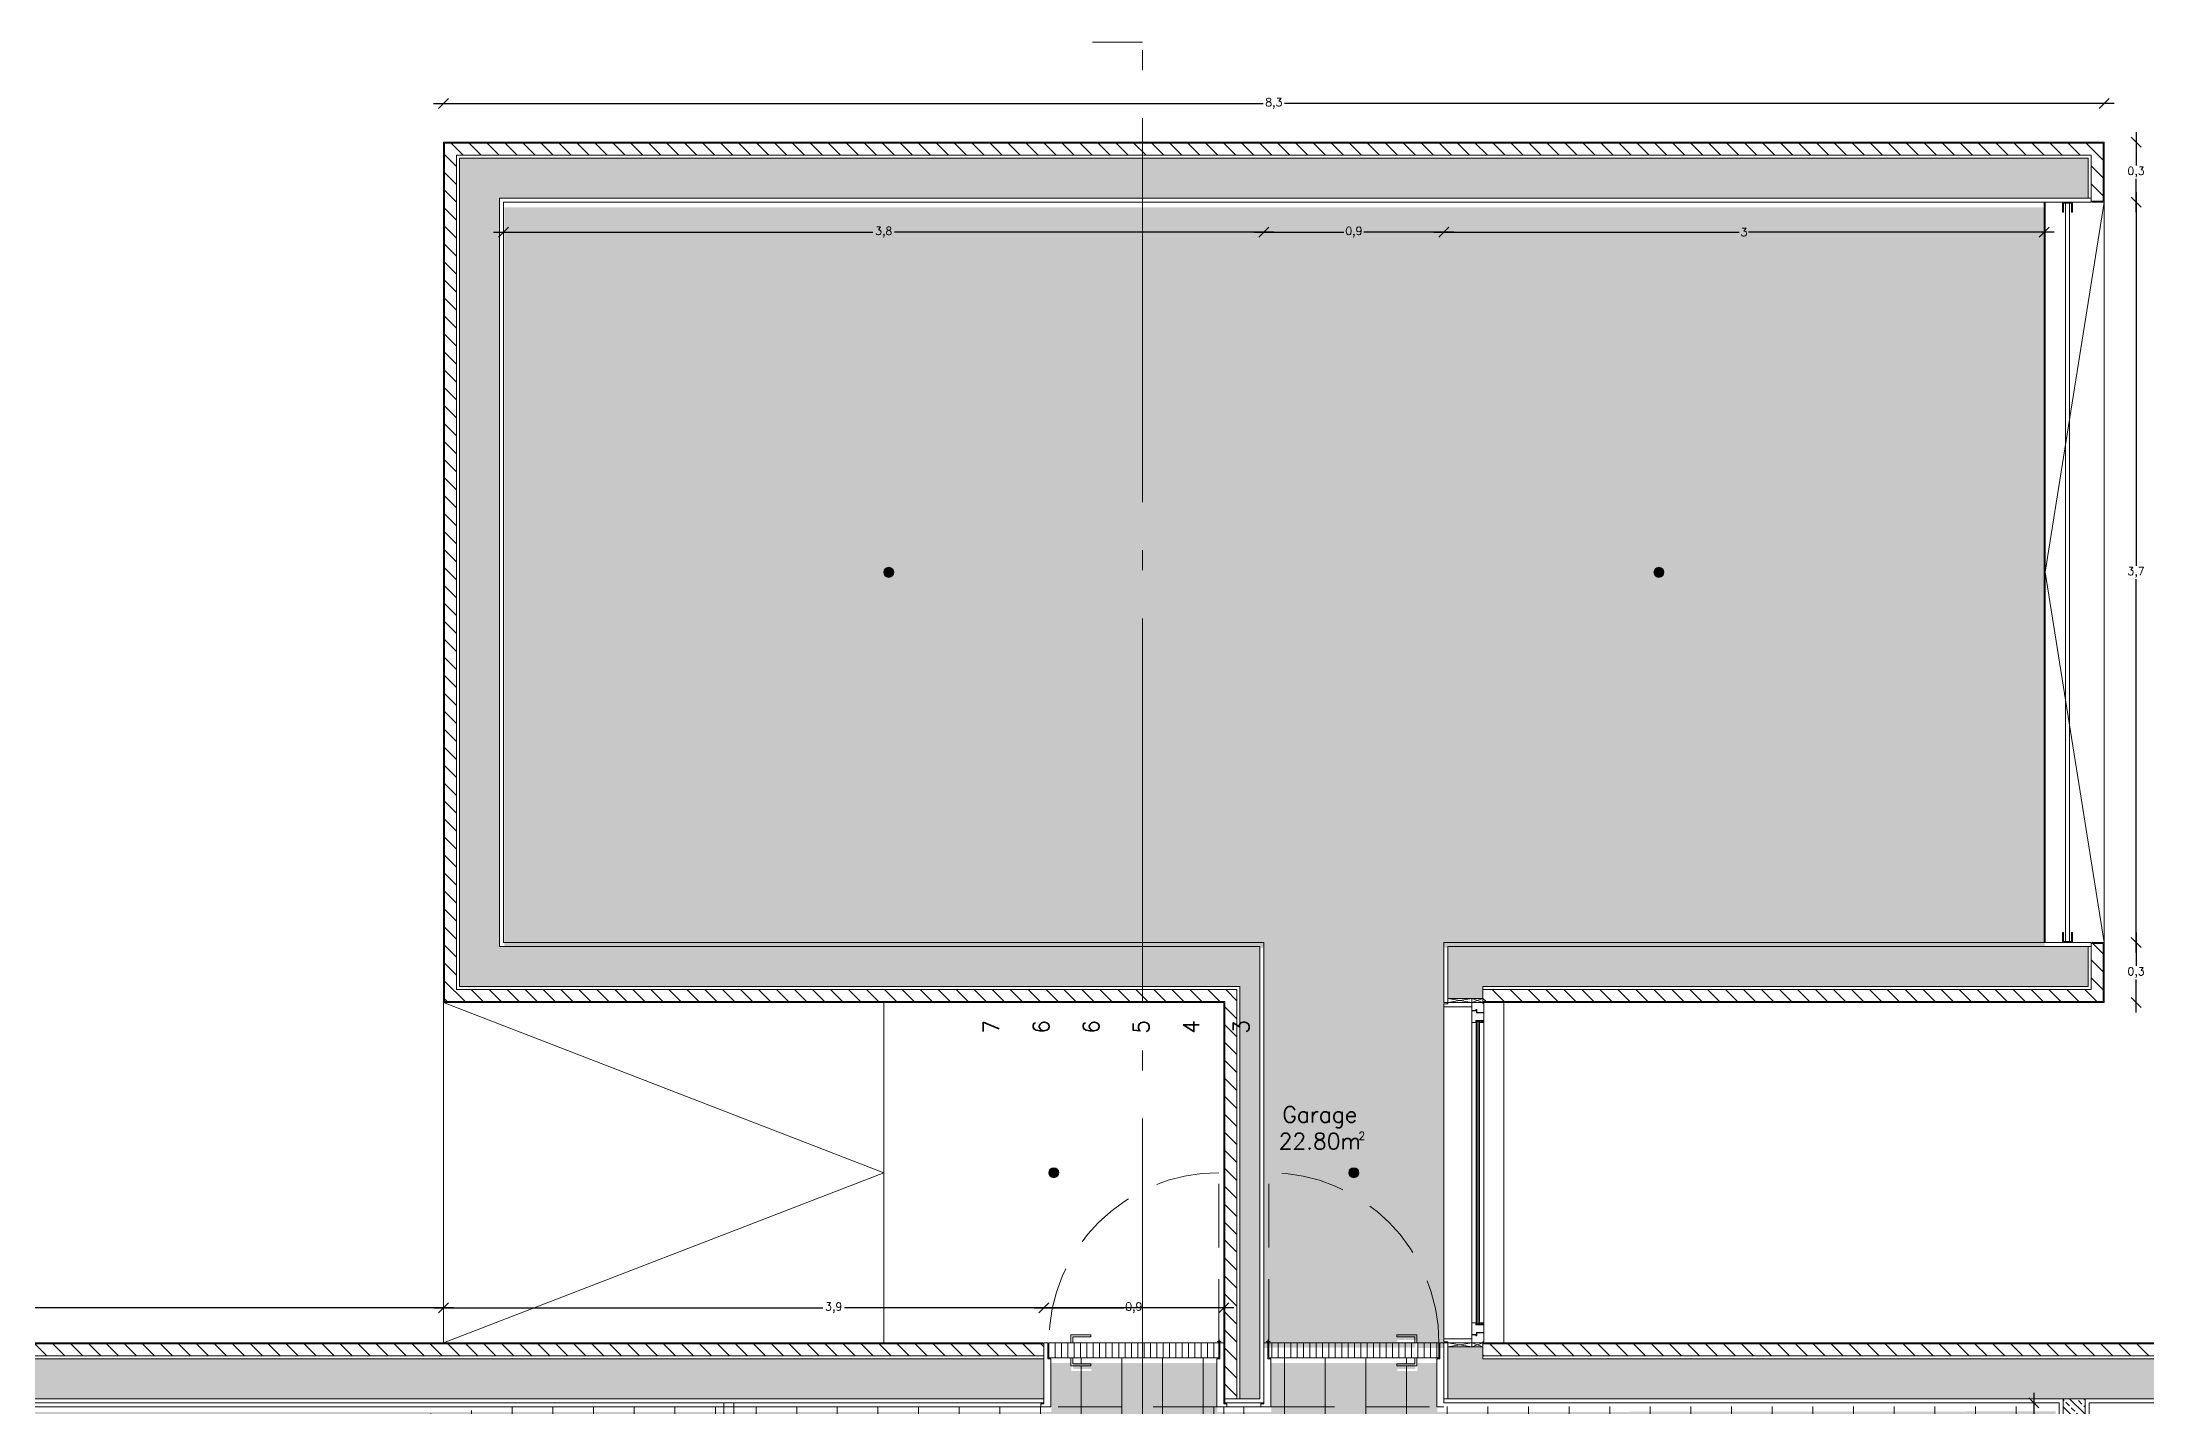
# Model space of a CAD drawing. Header units: inches. Extents: x 23 to 96, y 10 to 141.
# Drawn here: x 55.22 to 65.74, y 54.69 to 61.51 of the extents above; entities that cross this region are included whole.
import ezdxf

# ---------------------------------------------------------------- set-up
doc = ezdxf.new("R2010")
doc.units = ezdxf.units.IN
doc.header["$MEASUREMENT"] = 0
doc.linetypes.add('ACAD_ISO04W100', pattern=[30, 24, -3, 0, -3])
doc.linetypes.add('HIDDEN2', pattern=[4.7625, 3.175, -1.5875])
for name, color, linetype, lineweight in [('Cut', 2, 'Continuous', 5), ('Dash dot', 252, 'ACAD_ISO04W100', 0), ('Dimensions', 4, 'Continuous', 0), ('Dotted', 4, 'HIDDEN2', 0), ('Hatch Isolation', 3, 'Continuous', 0), ('Hatch Resistent stratum', 4, 'Continuous', 0), ('Hatch Wood door', 4, 'Continuous', 0), ('Hatch Wood pavement', 254, 'Continuous', 0), ('Legends', 7, 'Continuous', 0), ('Light points', 6, 'Continuous', 0), ('View in second plane', 253, 'Continuous', 0)]:
    doc.layers.add(name, color=color, linetype=linetype, lineweight=lineweight)
doc.layers.add('Hatch solid 1', color=254, linetype='Continuous', lineweight=0, true_color=0xe8e8e8)
doc.layers.add('Hatch solid 2', color=254, linetype='Continuous', lineweight=0, true_color=0xe8e8e8)
doc.styles.add('texto', font='txt.shx')
doc.dimstyles.new('André 1 50', dxfattribs={"dimtxt": 0.04, "dimasz": 0.05, "dimexe": 0.05, "dimexo": 0.05, "dimgap": 0.01, "dimtad": 0, "dimtih": 1, "dimtoh": 1, "dimlfac": -1, "dimzin": 9, "dimtxsty": 'texto', "dimblk": 'OBLIQUE', "dimcen": 0.08, "dimdle": 0.05, "dimse1": 1, "dimse2": 1, "dimazin": 0, "dimtfac": 1, "dimtmove": 0, "dimatfit": 3, "dimldrblk": 'NONE', "dimfxl": 1, "dimarcsym": 0})
pattern_1 = [(135, (-81674.977936, -49956.717895), (-0.044901280605, -0.044901280605), [])]
pattern_2 = [(315, (-81674.977936, -49956.717895), (0.035921024484, 0.035921024484), []), (315, (-81674.977936, -49956.753817), (0.035921024484, 0.035921024484), [0.0254, -0.0127])]

# ---------------------------------------------------------------- blocks, each defined once
blk = doc.blocks.new('_Oblique')
at = {"color": 0, "linetype": 'ByBlock', "lineweight": -2}
blk.add_line((-0.5, -0.5), (0.5, 0.5), dxfattribs=at)
blk = doc.blocks.new('*D20')
at = {"layer": 'DEFPOINTS', "color": 0, "transparency": 16777216}
for p in [(65.525, 57.012), (65.685, 57.012), (65.525, 56.712)]:
    blk.add_point(p, dxfattribs=at)
at = {"layer": 'Dimensions', "color": 0, "lineweight": -2, "transparency": 16777216}
for p, q in [((65.685, 57.062), (65.685, 56.895)), ((65.685, 56.662), (65.685, 56.828))]:
    blk.add_line(p, q, dxfattribs=at)
at = {"layer": 'Dimensions', "color": 0, "lineweight": -2, "transparency": 16777216, "xscale": 0.05, "yscale": 0.05, "zscale": 0.05}
for p, rotation in [((65.685, 57.012), 90), ((65.685, 56.712), 270)]:
    blk.add_blockref('_Oblique', p, dxfattribs=dict(at, rotation=rotation))
at = {"layer": 'Dimensions', "color": 0, "transparency": 16777216, "insert": (65.685, 56.862), "char_height": 0.04, "attachment_point": 5, "style": 'texto'}
blk.add_mtext('0,3', dxfattribs=at)
blk = doc.blocks.new('_None')
blk = doc.blocks.new('*D21')
at = {"layer": 'DEFPOINTS', "color": 0, "transparency": 16777216}
for p in [(65.525, 60.712), (65.685, 60.712), (65.525, 57.012)]:
    blk.add_point(p, dxfattribs=at)
at = {"layer": 'Dimensions', "color": 0, "lineweight": -2, "transparency": 16777216}
for p, q in [((65.685, 60.762), (65.685, 58.895)), ((65.685, 56.962), (65.685, 58.828))]:
    blk.add_line(p, q, dxfattribs=at)
at = {"layer": 'Dimensions', "color": 0, "lineweight": -2, "transparency": 16777216, "xscale": 0.05, "yscale": 0.05, "zscale": 0.05}
for p, rotation in [((65.685, 60.712), 90), ((65.685, 57.012), 270)]:
    blk.add_blockref('_Oblique', p, dxfattribs=dict(at, rotation=rotation))
at = {"layer": 'Dimensions', "color": 0, "transparency": 16777216, "insert": (65.685, 58.862), "char_height": 0.04, "attachment_point": 5, "style": 'texto'}
blk.add_mtext('3,7', dxfattribs=at)
blk = doc.blocks.new('*D22')
at = {"layer": 'DEFPOINTS', "color": 0, "transparency": 16777216}
for p in [(65.525, 61.012), (65.685, 61.012), (65.525, 60.712)]:
    blk.add_point(p, dxfattribs=at)
at = {"layer": 'Dimensions', "color": 0, "lineweight": -2, "transparency": 16777216}
for p, q in [((65.685, 61.062), (65.685, 60.895)), ((65.685, 60.662), (65.685, 60.828))]:
    blk.add_line(p, q, dxfattribs=at)
at = {"layer": 'Dimensions', "color": 0, "lineweight": -2, "transparency": 16777216, "xscale": 0.05, "yscale": 0.05, "zscale": 0.05}
for p, rotation in [((65.685, 61.012), 90), ((65.685, 60.712), 270)]:
    blk.add_blockref('_Oblique', p, dxfattribs=dict(at, rotation=rotation))
at = {"layer": 'Dimensions', "color": 0, "transparency": 16777216, "insert": (65.685, 60.862), "char_height": 0.04, "attachment_point": 5, "style": 'texto'}
blk.add_mtext('0,3', dxfattribs=at)
blk = doc.blocks.new('*D23')
at = {"layer": 'DEFPOINTS', "color": 0, "transparency": 16777216}
for p in [(57.225, 61.205), (57.225, 61.012), (65.525, 61.012)]:
    blk.add_point(p, dxfattribs=at)
at = {"layer": 'Dimensions', "color": 0, "lineweight": -2, "transparency": 16777216}
for p, q in [((57.175, 61.205), (61.321, 61.205)), ((65.575, 61.205), (61.428, 61.205))]:
    blk.add_line(p, q, dxfattribs=at)
at = {"layer": 'Dimensions', "color": 0, "lineweight": -2, "transparency": 16777216, "xscale": 0.05, "yscale": 0.05, "zscale": 0.05, "rotation": 180}
blk.add_blockref('_Oblique', (57.225, 61.205), dxfattribs=at)
at = {"layer": 'Dimensions', "color": 0, "lineweight": -2, "transparency": 16777216, "xscale": 0.05, "yscale": 0.05, "zscale": 0.05}
blk.add_blockref('_Oblique', (65.525, 61.205), dxfattribs=at)
at = {"layer": 'Dimensions', "color": 0, "transparency": 16777216, "insert": (61.375, 61.205), "char_height": 0.04, "attachment_point": 5, "style": 'texto'}
blk.add_mtext('8,3', dxfattribs=at)
blk = doc.blocks.new('*D24')
at = {"layer": 'DEFPOINTS', "color": 0, "transparency": 16777216}
for p in [(62.225, 60.562), (62.225, 57.012), (65.225, 57.012)]:
    blk.add_point(p, dxfattribs=at)
at = {"layer": 'Dimensions', "color": 0, "lineweight": -2, "transparency": 16777216}
for p, q in [((62.175, 60.562), (63.701, 60.562)), ((65.275, 60.562), (63.748, 60.562))]:
    blk.add_line(p, q, dxfattribs=at)
at = {"layer": 'Dimensions', "color": 0, "lineweight": -2, "transparency": 16777216, "xscale": 0.05, "yscale": 0.05, "zscale": 0.05, "rotation": 180}
blk.add_blockref('_Oblique', (62.225, 60.562), dxfattribs=at)
at = {"layer": 'Dimensions', "color": 0, "lineweight": -2, "transparency": 16777216, "xscale": 0.05, "yscale": 0.05, "zscale": 0.05}
blk.add_blockref('_Oblique', (65.225, 60.562), dxfattribs=at)
at = {"layer": 'Dimensions', "color": 0, "transparency": 16777216, "insert": (63.725, 60.562), "char_height": 0.04, "attachment_point": 5, "style": 'texto'}
blk.add_mtext('3', dxfattribs=at)
blk = doc.blocks.new('*D25')
at = {"layer": 'DEFPOINTS', "color": 0, "transparency": 16777216}
for p in [(61.325, 60.562), (61.325, 57.012), (62.225, 57.012)]:
    blk.add_point(p, dxfattribs=at)
at = {"layer": 'Dimensions', "color": 0, "lineweight": -2, "transparency": 16777216}
for p, q in [((61.275, 60.562), (61.725, 60.562)), ((62.275, 60.562), (61.825, 60.562))]:
    blk.add_line(p, q, dxfattribs=at)
at = {"layer": 'Dimensions', "color": 0, "lineweight": -2, "transparency": 16777216, "xscale": 0.05, "yscale": 0.05, "zscale": 0.05, "rotation": 180}
blk.add_blockref('_Oblique', (61.325, 60.562), dxfattribs=at)
at = {"layer": 'Dimensions', "color": 0, "lineweight": -2, "transparency": 16777216, "xscale": 0.05, "yscale": 0.05, "zscale": 0.05}
blk.add_blockref('_Oblique', (62.225, 60.562), dxfattribs=at)
at = {"layer": 'Dimensions', "color": 0, "transparency": 16777216, "insert": (61.775, 60.562), "char_height": 0.04, "attachment_point": 5, "style": 'texto'}
blk.add_mtext('0,9', dxfattribs=at)
blk = doc.blocks.new('*D26')
at = {"layer": 'DEFPOINTS', "color": 0, "transparency": 16777216}
for p in [(57.525, 60.562), (57.525, 57.012), (61.325, 57.012)]:
    blk.add_point(p, dxfattribs=at)
at = {"layer": 'Dimensions', "color": 0, "lineweight": -2, "transparency": 16777216}
for p, q in [((57.475, 60.562), (59.371, 60.562)), ((61.375, 60.562), (59.478, 60.562))]:
    blk.add_line(p, q, dxfattribs=at)
at = {"layer": 'Dimensions', "color": 0, "lineweight": -2, "transparency": 16777216, "xscale": 0.05, "yscale": 0.05, "zscale": 0.05, "rotation": 180}
blk.add_blockref('_Oblique', (57.525, 60.562), dxfattribs=at)
at = {"layer": 'Dimensions', "color": 0, "lineweight": -2, "transparency": 16777216, "xscale": 0.05, "yscale": 0.05, "zscale": 0.05}
blk.add_blockref('_Oblique', (61.325, 60.562), dxfattribs=at)
at = {"layer": 'Dimensions', "color": 0, "transparency": 16777216, "insert": (59.425, 60.562), "char_height": 0.04, "attachment_point": 5, "style": 'texto'}
blk.add_mtext('3,8', dxfattribs=at)
blk = doc.blocks.new('*D38')
at = {"layer": 'DEFPOINTS', "color": 0, "transparency": 16777216}
for p in [(61.125, 55.187), (60.225, 55.012), (61.125, 55.012)]:
    blk.add_point(p, dxfattribs=at)
at = {"layer": 'Dimensions', "color": 0, "lineweight": -2, "transparency": 16777216}
for p, q in [((60.175, 55.187), (60.625, 55.187)), ((61.175, 55.187), (60.725, 55.187))]:
    blk.add_line(p, q, dxfattribs=at)
at = {"layer": 'Dimensions', "color": 0, "lineweight": -2, "transparency": 16777216, "xscale": 0.05, "yscale": 0.05, "zscale": 0.05, "rotation": 180}
blk.add_blockref('_Oblique', (60.225, 55.187), dxfattribs=at)
at = {"layer": 'Dimensions', "color": 0, "lineweight": -2, "transparency": 16777216, "xscale": 0.05, "yscale": 0.05, "zscale": 0.05}
blk.add_blockref('_Oblique', (61.125, 55.187), dxfattribs=at)
at = {"layer": 'Dimensions', "color": 0, "transparency": 16777216, "insert": (60.675, 55.187), "char_height": 0.04, "attachment_point": 5, "style": 'texto'}
blk.add_mtext('0,9', dxfattribs=at)
blk = doc.blocks.new('*D39')
at = {"layer": 'DEFPOINTS', "color": 0, "transparency": 16777216}
for p in [(57.225, 55.187), (57.225, 55.012), (61.125, 55.012)]:
    blk.add_point(p, dxfattribs=at)
at = {"layer": 'Dimensions', "color": 0, "lineweight": -2, "transparency": 16777216}
for p, q in [((57.175, 55.187), (59.121, 55.187)), ((61.175, 55.187), (59.228, 55.187))]:
    blk.add_line(p, q, dxfattribs=at)
at = {"layer": 'Dimensions', "color": 0, "lineweight": -2, "transparency": 16777216, "xscale": 0.05, "yscale": 0.05, "zscale": 0.05, "rotation": 180}
blk.add_blockref('_Oblique', (57.225, 55.187), dxfattribs=at)
at = {"layer": 'Dimensions', "color": 0, "lineweight": -2, "transparency": 16777216, "xscale": 0.05, "yscale": 0.05, "zscale": 0.05}
blk.add_blockref('_Oblique', (61.125, 55.187), dxfattribs=at)
at = {"layer": 'Dimensions', "color": 0, "transparency": 16777216, "insert": (59.175, 55.187), "char_height": 0.04, "attachment_point": 5, "style": 'texto'}
blk.add_mtext('3,9', dxfattribs=at)
blk = doc.blocks.new('*D40')
at = {"layer": 'DEFPOINTS', "color": 0, "transparency": 16777216}
for p in [(39.225, 55.187), (39.225, 55.012), (57.225, 55.012)]:
    blk.add_point(p, dxfattribs=at)
at = {"layer": 'Dimensions', "color": 0, "lineweight": -2, "transparency": 16777216}
for p, q in [((39.175, 55.187), (48.188, 55.187)), ((57.275, 55.187), (48.261, 55.187))]:
    blk.add_line(p, q, dxfattribs=at)
at = {"layer": 'Dimensions', "color": 0, "lineweight": -2, "transparency": 16777216, "xscale": 0.05, "yscale": 0.05, "zscale": 0.05, "rotation": 180}
blk.add_blockref('_Oblique', (39.225, 55.187), dxfattribs=at)
at = {"layer": 'Dimensions', "color": 0, "lineweight": -2, "transparency": 16777216, "xscale": 0.05, "yscale": 0.05, "zscale": 0.05}
blk.add_blockref('_Oblique', (57.225, 55.187), dxfattribs=at)
at = {"layer": 'Dimensions', "color": 0, "transparency": 16777216, "insert": (48.225, 55.187), "char_height": 0.04, "attachment_point": 5, "style": 'texto'}
blk.add_mtext('18', dxfattribs=at)
blk = doc.blocks.new('*D10')
at = {"layer": 'DEFPOINTS', "color": 0, "transparency": 16777216}
for p in [(65.174, 54.712), (65.32, 54.712), (65.3, 51.787)]:
    blk.add_point(p, dxfattribs=at)
at = {"layer": 'Dimensions', "color": 0, "lineweight": -2, "transparency": 16777216}
for p, q in [((65.174, 54.762), (65.174, 53.282)), ((65.174, 51.737), (65.174, 53.216))]:
    blk.add_line(p, q, dxfattribs=at)
at = {"layer": 'Dimensions', "color": 0, "lineweight": -2, "transparency": 16777216, "xscale": 0.05, "yscale": 0.05, "zscale": 0.05}
for p, rotation in [((65.174, 54.712), 90), ((65.174, 51.787), 270)]:
    blk.add_blockref('_Oblique', p, dxfattribs=dict(at, rotation=rotation))
at = {"layer": 'Dimensions', "color": 0, "transparency": 16777216, "insert": (65.174, 53.249), "char_height": 0.04, "attachment_point": 5, "style": 'texto'}
blk.add_mtext('2,93', dxfattribs=at)

msp = doc.modelspace()

# ---------------------------------------------------------------- hatches: boundary and pattern name
at = {"layer": 'Hatch Isolation', "ltscale": 0.0125}
h = msp.add_hatch(dxfattribs=at)
h.set_pattern_fill('ANSI31', color=256, scale=0.02, angle=90, style=0)
h.set_pattern_definition(pattern_1)
h.paths.add_polyline_path([(65.52, 61.007), (57.23, 61.007), (57.23, 56.717), (61.13, 56.717), (61.13, 54.732), (61.19, 54.732), (61.19, 56.777), (57.29, 56.777), (57.29, 60.947), (65.46, 60.947), (65.46, 60.717), (65.52, 60.717)])
h = msp.add_hatch(dxfattribs=at)
h.set_pattern_fill('ANSI31', color=256, scale=0.02, angle=90, style=0)
h.set_pattern_definition([(135, (-30.012015, -8.7079), (-0.04490128, -0.04490128), [])])
h.paths.add_polyline_path([(65.52, 57.007), (65.46, 57.007), (65.46, 56.992), (65.46, 56.777), (62.42, 56.777), (62.42, 56.732), (62.42, 56.717), (65.52, 56.717)])
h = msp.add_hatch(dxfattribs=at)
h.set_pattern_fill('ANSI31', color=256, scale=0.02, angle=90, style=0)
h.set_pattern_definition(pattern_1)
h.paths.add_polyline_path([(60.225, 55.007), (44.19, 55.007), (44.19, 54.717), (44.265, 54.717), (44.265, 54.732), (44.25, 54.732), (44.25, 54.947), (60.225, 54.947)])
h = msp.add_hatch(dxfattribs=at)
h.set_pattern_fill('ANSI31', color=256, scale=0.02, angle=90, style=0)
h.set_pattern_definition(pattern_1)
h.paths.add_polyline_path([(70.52, 55.007), (62.42, 55.007), (62.42, 54.992), (62.42, 54.947), (70.46, 54.947), (70.46, 54.732), (70.42, 54.732), (70.42, 54.717), (70.52, 54.717)])
at = {"layer": 'Hatch Resistent stratum', "ltscale": 0.05}
h = msp.add_hatch(dxfattribs=at)
h.set_pattern_fill('ANSI33', color=256, scale=0.008, angle=-90, style=0)
h.set_pattern_definition(pattern_2)
h.paths.add_polyline_path([(65.445, 56.992), (62.245, 56.992), (62.245, 56.732), (62.42, 56.732), (62.42, 56.792), (65.445, 56.792)], flags=17)
h.paths.add_polyline_path([(61.305, 56.992), (57.505, 56.992), (57.505, 60.732), (65.445, 60.732), (65.445, 60.932), (57.305, 60.932), (57.305, 56.792), (61.205, 56.792), (61.205, 54.732), (61.305, 54.732)])
h = msp.add_hatch(dxfattribs=at)
h.set_pattern_fill('ANSI33', color=256, scale=0.008, angle=-90, style=0)
h.set_pattern_definition(pattern_2)
h.paths.add_polyline_path([(60.225, 54.932), (44.265, 54.932), (44.265, 54.732), (60.225, 54.732)])
h = msp.add_hatch(dxfattribs=at)
h.set_pattern_fill('ANSI33', color=256, scale=0.008, angle=-90, style=0)
h.set_pattern_definition(pattern_2)
h.paths.add_polyline_path([(70.445, 54.932), (62.42, 54.932), (62.42, 54.992), (62.245, 54.992), (62.245, 54.732), (65.32, 54.732), (65.43, 54.732), (70.245, 54.732), (70.445, 54.732)])
h = msp.add_hatch(dxfattribs=at)
h.set_pattern_fill('ANSI33', color=256, scale=0.008, angle=-90, style=0)
h.set_pattern_definition(pattern_2)
h.paths.add_polyline_path([(65.43, 54.732), (65.32, 54.732), (65.32, 51.807), (65.43, 51.807)])
at = {"layer": 'Hatch solid 1'}
h = msp.add_hatch(color=256, dxfattribs=at)
edge = h.paths.add_edge_path()
edge.add_line((62.208, 52.976), (62.208, 52.996))
edge.add_line((62.208, 52.996), (62.208, 52.986))
edge.add_line((62.208, 52.986), (62.208, 53.006))
edge.add_line((62.208, 53.006), (63.548, 53.006))
edge.add_line((63.548, 53.006), (63.548, 52.666))
edge.add_line((63.548, 52.666), (63.528, 52.666))
edge.add_line((63.528, 52.666), (63.528, 48.007))
edge.add_line((63.528, 48.007), (63.548, 48.007))
edge.add_line((63.548, 48.007), (63.548, 44.936))
edge.add_line((63.548, 44.936), (63.558, 44.936))
edge.add_line((63.558, 44.936), (63.558, 44.816))
edge.add_line((63.558, 44.816), (64.348, 44.816))
edge.add_line((64.348, 44.816), (64.348, 44.936))
edge.add_line((64.348, 44.936), (64.348, 44.956))
edge.add_line((64.348, 44.956), (65.483, 44.956))
edge.add_line((65.483, 44.956), (65.483, 44.936))
edge.add_line((65.483, 44.936), (65.483, 44.816))
edge.add_line((65.483, 44.816), (66.273, 44.816))
edge.add_line((66.273, 44.816), (66.273, 44.936))
edge.add_line((66.273, 44.936), (66.283, 46.741))
edge.add_line((66.283, 46.741), (65.283, 46.741))
edge.add_line((65.283, 46.741), (65.283, 49.931))
edge.add_line((65.283, 49.931), (65.483, 49.931))
edge.add_line((65.483, 49.931), (65.483, 49.911))
edge.add_line((65.483, 49.911), (65.483, 49.791))
edge.add_line((65.483, 49.791), (66.273, 49.791))
edge.add_line((66.273, 49.791), (66.273, 49.931))
edge.add_line((66.273, 49.931), (66.303, 49.931))
edge.add_line((66.303, 49.931), (66.458, 49.931))
edge.add_line((66.458, 49.931), (66.458, 50.741))
edge.add_line((66.458, 50.741), (66.303, 50.741))
edge.add_line((66.303, 50.741), (66.283, 50.741))
edge.add_line((66.283, 50.741), (66.283, 51.761))
edge.add_line((66.283, 51.761), (66.273, 51.761))
edge.add_line((66.273, 51.761), (66.273, 51.881))
edge.add_line((66.273, 51.881), (65.483, 51.881))
edge.add_line((65.483, 51.881), (65.483, 51.761))
edge.add_line((65.483, 51.761), (65.483, 51.741))
edge.add_line((65.483, 51.741), (65.283, 51.741))
edge.add_line((65.283, 51.741), (65.283, 54.669))
edge.add_line((65.283, 54.669), (62.248, 54.666))
edge.add_line((62.248, 54.666), (62.228, 54.666))
edge.add_line((62.228, 54.666), (62.228, 54.666))
edge.add_line((62.228, 54.666), (62.193, 54.666))
edge.add_line((62.193, 54.666), (62.193, 54.911))
edge.add_line((62.193, 54.911), (62.093, 54.911))
edge.add_line((62.093, 54.911), (62.093, 54.871))
edge.add_line((62.093, 54.871), (61.993, 54.871))
edge.add_line((61.993, 54.871), (61.993, 54.881))
edge.add_line((61.993, 54.881), (62.083, 54.881))
edge.add_line((62.083, 54.881), (62.083, 54.911))
edge.add_line((62.083, 54.911), (61.363, 54.911))
edge.add_line((61.363, 54.911), (61.363, 54.666))
edge.add_line((61.363, 54.666), (61.313, 54.666))
edge.add_line((61.313, 54.666), (61.143, 54.666))
edge.add_line((61.143, 54.666), (61.093, 54.666))
edge.add_line((61.093, 54.666), (61.093, 54.911))
edge.add_line((61.093, 54.911), (60.373, 54.911))
edge.add_line((60.373, 54.911), (60.373, 54.881))
edge.add_line((60.373, 54.881), (60.463, 54.881))
edge.add_line((60.463, 54.881), (60.463, 54.871))
edge.add_line((60.463, 54.871), (60.363, 54.871))
edge.add_line((60.363, 54.871), (60.363, 54.911))
edge.add_line((60.363, 54.911), (60.263, 54.911))
edge.add_line((60.263, 54.911), (60.263, 54.666))
edge.add_line((60.263, 54.666), (60.213, 54.666))
edge.add_line((60.213, 54.666), (57.828, 54.666))
edge.add_line((57.828, 54.666), (57.828, 54.666))
edge.add_line((57.828, 54.666), (56.628, 54.666))
edge.add_line((56.628, 54.666), (52.463, 54.666))
edge.add_line((52.463, 54.666), (50.303, 54.667))
edge.add_line((50.303, 54.667), (47.278, 54.666))
edge.add_line((47.278, 54.666), (47.278, 54.666))
edge.add_line((47.278, 54.666), (47.278, 54.666))
edge.add_line((47.278, 54.666), (44.528, 54.666))
edge.add_line((44.528, 54.666), (44.528, 54.666))
edge.add_line((44.528, 54.666), (44.528, 47.986))
edge.add_line((44.528, 47.986), (50.283, 47.986))
edge.add_line((50.283, 47.986), (50.283, 53.006))
edge.add_line((50.283, 53.006), (51.473, 53.006))
edge.add_line((51.473, 53.006), (51.473, 52.986))
edge.add_line((51.473, 52.986), (51.473, 52.831))
edge.add_line((51.473, 52.831), (52.283, 52.831))
edge.add_line((52.283, 52.831), (52.283, 52.836))
edge.add_line((52.283, 52.836), (52.283, 52.986))
edge.add_line((52.283, 52.986), (52.283, 53.007))
edge.add_line((52.283, 53.007), (52.473, 53.007))
edge.add_line((52.473, 53.007), (52.473, 49.766))
edge.add_line((52.473, 49.766), (52.453, 49.766))
edge.add_line((52.453, 49.766), (52.298, 49.766))
edge.add_line((52.298, 49.766), (52.298, 48.956))
edge.add_line((52.298, 48.956), (52.474, 48.956))
edge.add_line((52.474, 48.956), (52.474, 48.786))
edge.add_line((52.474, 48.786), (50.283, 48.786))
edge.add_line((50.283, 48.786), (50.283, 47.986))
edge.add_line((50.283, 47.986), (59.878, 47.986))
edge.add_line((59.878, 47.986), (59.878, 48.311))
edge.add_line((59.878, 48.311), (59.773, 48.311))
edge.add_line((59.773, 48.311), (59.681, 48.311))
edge.add_arc((59.691, 48.311), 0.01, 90, 180, ccw=False)
edge.add_line((59.691, 48.321), (59.755, 48.321))
edge.add_arc((59.755, 48.331), 0.01, 270, 360)
edge.add_line((59.765, 48.331), (59.765, 48.451))
edge.add_line((59.765, 48.451), (59.755, 48.451))
edge.add_arc((59.755, 48.441), 0.01, 0, 90, ccw=False)
edge.add_line((59.765, 48.441), (59.773, 48.461))
edge.add_line((59.773, 48.461), (59.878, 48.461))
edge.add_line((59.878, 48.461), (59.878, 48.766))
edge.add_line((59.878, 48.766), (58.608, 48.766))
edge.add_line((58.608, 48.766), (58.608, 48.956))
edge.add_line((58.608, 48.956), (58.628, 48.956))
edge.add_line((58.628, 48.956), (58.648, 48.956))
edge.add_line((58.648, 48.956), (61.128, 48.956))
edge.add_line((61.128, 48.956), (61.128, 49.236))
edge.add_line((61.128, 49.236), (62.211, 49.236))
edge.add_line((62.211, 49.236), (62.208, 52.976))
h.paths.add_polyline_path([(57.528, 48.786), (57.528, 48.786), (57.208, 48.786), (57.208, 48.786), (56.628, 48.786), (56.628, 52.986), (57.208, 52.986), (57.208, 53.006), (57.528, 53.006), (57.528, 52.986)], flags=16)
at = {"layer": 'Hatch solid 2', "ltscale": 0.02}
msp.add_hatch(color=256, dxfattribs=at).paths.add_polyline_path([(65.228, 60.686), (57.528, 60.686), (57.528, 56.986), (61.328, 56.986), (61.328, 54.986), (61.348, 54.986), (61.351, 54.988), (61.351, 54.993), (61.348, 54.993), (61.348, 54.989, -1.732051), (61.356, 54.993, -0.414214), (61.351, 54.988), (62.083, 54.987), (62.083, 55.016), (61.993, 55.016), (61.993, 55.026), (62.093, 55.026), (62.093, 54.986), (62.203, 54.986), (62.228, 54.986), (62.228, 55.007), (62.228, 56.666), (62.228, 56.681), (62.228, 56.986), (65.228, 56.986)])
at = {"layer": 'Hatch Wood door', "ltscale": 0.02}
h = msp.add_hatch(dxfattribs=at)
h.set_pattern_fill('ANSI31', color=256, scale=0.01, angle=45, style=0)
h.set_pattern_definition([(90, (-79635.615432, -49426.273434), (-0.03175, 0), [])])
h.paths.add_polyline_path([(61.1, 55.012), (60.25, 55.012), (60.25, 54.937), (61.1, 54.937)])
h = msp.add_hatch(dxfattribs=at)
h.set_pattern_fill('ANSI31', color=256, scale=0.01, angle=45, style=0)
h.set_pattern_definition([(90, (-81674.977936, -49956.717895), (-0.03175, 0), [])])
h.paths.add_polyline_path([(62.2, 55.012), (61.35, 55.012), (61.35, 54.937), (62.2, 54.937)])
at = {"layer": 'Hatch Wood pavement', "ltscale": 0.02}
h = msp.add_hatch(dxfattribs=at)
h.set_pattern_fill('ANSI31', color=256, scale=0.064, angle=45, style=0)
h.set_pattern_definition([(90, (-30.01201, -8.7079), (-0.2032, 0), [])])
edge = h.paths.add_edge_path()
edge.add_line((62.205, 52.992), (62.205, 53.012))
edge.add_line((62.205, 53.012), (62.205, 53.012))
edge.add_line((62.205, 53.012), (62.205, 53.032))
edge.add_line((62.205, 53.032), (63.545, 53.032))
edge.add_line((63.545, 53.032), (63.545, 52.691))
edge.add_line((63.545, 52.691), (63.525, 52.691))
edge.add_line((63.525, 52.691), (63.525, 48.032))
edge.add_line((63.525, 48.032), (63.545, 48.032))
edge.add_line((63.545, 48.032), (63.545, 44.962))
edge.add_line((63.545, 44.962), (63.555, 44.962))
edge.add_line((63.555, 44.962), (63.555, 44.842))
edge.add_line((63.555, 44.842), (64.345, 44.842))
edge.add_line((64.345, 44.842), (64.345, 44.962))
edge.add_line((64.345, 44.962), (64.345, 44.982))
edge.add_line((64.345, 44.982), (65.48, 44.982))
edge.add_line((65.48, 44.982), (65.48, 44.962))
edge.add_line((65.48, 44.962), (65.48, 44.842))
edge.add_line((65.48, 44.842), (66.27, 44.842))
edge.add_line((66.27, 44.842), (66.27, 44.962))
edge.add_line((66.27, 44.962), (66.28, 46.767))
edge.add_line((66.28, 46.767), (65.28, 46.767))
edge.add_line((65.28, 46.767), (65.28, 49.957))
edge.add_line((65.28, 49.957), (65.48, 49.957))
edge.add_line((65.48, 49.957), (65.48, 49.937))
edge.add_line((65.48, 49.937), (65.48, 49.817))
edge.add_line((65.48, 49.817), (66.27, 49.817))
edge.add_line((66.27, 49.817), (66.27, 49.957))
edge.add_line((66.27, 49.957), (66.3, 49.957))
edge.add_line((66.3, 49.957), (66.455, 49.957))
edge.add_line((66.455, 49.957), (66.455, 50.767))
edge.add_line((66.455, 50.767), (66.3, 50.767))
edge.add_line((66.3, 50.767), (66.28, 50.767))
edge.add_line((66.28, 50.767), (66.28, 51.787))
edge.add_line((66.28, 51.787), (66.27, 51.787))
edge.add_line((66.27, 51.787), (66.27, 51.907))
edge.add_line((66.27, 51.907), (65.48, 51.907))
edge.add_line((65.48, 51.907), (65.48, 51.787))
edge.add_line((65.48, 51.787), (65.48, 51.767))
edge.add_line((65.48, 51.767), (65.28, 51.767))
edge.add_line((65.28, 51.767), (65.28, 54.693))
edge.add_line((65.28, 54.693), (62.245, 54.693))
edge.add_line((62.245, 54.693), (62.225, 54.692))
edge.add_line((62.225, 54.692), (62.225, 54.692))
edge.add_line((62.225, 54.692), (62.19, 54.692))
edge.add_line((62.19, 54.692), (62.19, 54.937))
edge.add_line((62.19, 54.937), (62.09, 54.937))
edge.add_line((62.09, 54.937), (62.09, 54.897))
edge.add_line((62.09, 54.897), (61.99, 54.897))
edge.add_line((61.99, 54.897), (61.99, 54.907))
edge.add_line((61.99, 54.907), (62.08, 54.907))
edge.add_line((62.08, 54.907), (62.08, 54.937))
edge.add_line((62.08, 54.937), (61.36, 54.937))
edge.add_line((61.36, 54.937), (61.36, 54.692))
edge.add_line((61.36, 54.692), (61.31, 54.692))
edge.add_line((61.31, 54.692), (61.14, 54.692))
edge.add_line((61.14, 54.692), (61.09, 54.692))
edge.add_line((61.09, 54.692), (61.09, 54.937))
edge.add_line((61.09, 54.937), (60.37, 54.937))
edge.add_line((60.37, 54.937), (60.37, 54.907))
edge.add_line((60.37, 54.907), (60.46, 54.907))
edge.add_line((60.46, 54.907), (60.46, 54.897))
edge.add_line((60.46, 54.897), (60.36, 54.897))
edge.add_line((60.36, 54.897), (60.36, 54.937))
edge.add_line((60.36, 54.937), (60.26, 54.937))
edge.add_line((60.26, 54.937), (60.26, 54.692))
edge.add_line((60.26, 54.692), (60.21, 54.692))
edge.add_line((60.21, 54.692), (57.825, 54.692))
edge.add_line((57.825, 54.692), (57.616, 54.692))
edge.add_line((57.616, 54.692), (56.625, 54.618))
edge.add_line((56.625, 54.618), (52.46, 54.692))
edge.add_line((52.46, 54.692), (50.3, 54.692))
edge.add_line((50.3, 54.692), (47.997, 54.692))
edge.add_line((47.997, 54.692), (47.745, 54.692))
edge.add_line((47.745, 54.692), (47.275, 54.692))
edge.add_line((47.275, 54.692), (44.525, 54.692))
edge.add_line((44.525, 54.692), (44.525, 54.691))
edge.add_line((44.525, 54.691), (44.525, 48.012))
edge.add_line((44.525, 48.012), (50.28, 48.012))
edge.add_line((50.28, 48.012), (50.28, 53.032))
edge.add_line((50.28, 53.032), (51.47, 53.032))
edge.add_line((51.47, 53.032), (51.47, 53.012))
edge.add_line((51.47, 53.012), (51.47, 52.857))
edge.add_line((51.47, 52.857), (52.28, 52.857))
edge.add_line((52.28, 52.857), (52.28, 52.862))
edge.add_line((52.28, 52.862), (52.28, 53.012))
edge.add_line((52.28, 53.012), (52.28, 53.032))
edge.add_line((52.28, 53.032), (52.47, 53.032))
edge.add_line((52.47, 53.032), (52.47, 49.792))
edge.add_line((52.47, 49.792), (52.45, 49.792))
edge.add_line((52.45, 49.792), (52.295, 49.792))
edge.add_line((52.295, 49.792), (52.295, 48.982))
edge.add_line((52.295, 48.982), (52.47, 48.982))
edge.add_line((52.47, 48.982), (52.47, 48.812))
edge.add_line((52.47, 48.812), (50.3, 48.812))
edge.add_line((50.3, 48.812), (50.29, 48.012))
edge.add_line((50.29, 48.012), (59.875, 48.012))
edge.add_line((59.875, 48.012), (59.875, 48.337))
edge.add_line((59.875, 48.337), (59.769, 48.337))
edge.add_line((59.769, 48.337), (59.677, 48.337))
edge.add_arc((59.687, 48.337), 0.01, 90, 180, ccw=False)
edge.add_line((59.687, 48.347), (59.751, 48.347))
edge.add_arc((59.751, 48.357), 0.01, 270, 360)
edge.add_line((59.761, 48.357), (59.761, 48.477))
edge.add_line((59.761, 48.477), (59.751, 48.477))
edge.add_arc((59.751, 48.467), 0.01, 0, 90, ccw=False)
edge.add_line((59.761, 48.467), (59.769, 48.487))
edge.add_line((59.769, 48.487), (59.875, 48.487))
edge.add_line((59.875, 48.487), (59.875, 48.792))
edge.add_line((59.875, 48.792), (58.605, 48.792))
edge.add_line((58.605, 48.792), (58.605, 48.982))
edge.add_line((58.605, 48.982), (58.625, 49.262))
edge.add_line((58.625, 49.262), (58.645, 49.262))
edge.add_line((58.645, 49.262), (61.105, 49.262))
edge.add_line((61.105, 49.262), (61.125, 49.262))
edge.add_line((61.125, 49.262), (62.205, 49.262))
edge.add_line((62.205, 49.262), (62.205, 52.992))
h.paths.add_polyline_path([(57.545, 48.812), (57.545, 48.792), (57.205, 48.792), (57.205, 48.812), (56.625, 48.812), (56.625, 53.012), (57.205, 53.012), (57.205, 53.032), (57.545, 53.032), (57.545, 53.012)], flags=16)
at = {"layer": 'Light points'}
for points in [[(59.425, 58.862, 1), (59.475, 58.862, 1)], [(63.275, 58.862, 1), (63.325, 58.862, 1)], [(60.25, 55.862, 1), (60.3, 55.862, 1)], [(61.75, 55.862, 1), (61.8, 55.862, 1)]]:
    msp.add_hatch(color=256, dxfattribs=at).paths.add_polyline_path(points)

# ---------------------------------------------------------------- linework, layer by layer
at = {"layer": 'Cut'}
for p, q in [((57.225, 56.712), (57.225, 61.012)), ((57.225, 61.012), (65.525, 61.012)), ((57.23, 56.717), (57.23, 61.007)), ((57.23, 61.007), (65.52, 61.007)), ((57.29, 56.777), (57.29, 60.947)), ((57.29, 60.947), (65.46, 60.947)), ((57.305, 56.792), (57.305, 60.932)), ((57.305, 60.932), (65.445, 60.932)), ((65.445, 60.732), (65.445, 60.932)), ((65.46, 60.732), (65.46, 60.947)), ((65.52, 60.717), (65.52, 61.007)), ((65.525, 60.712), (65.525, 61.012)), ((57.505, 56.992), (57.505, 60.732)), ((57.505, 60.732), (65.46, 60.732)), ((57.525, 57.012), (57.525, 60.712)), ((57.525, 60.712), (65.46, 60.712)), ((65.317, 60.712), (65.317, 60.662)), ((65.367, 60.712), (65.367, 60.662)), ((65.46, 60.712), (65.46, 60.732)), ((65.46, 60.717), (65.52, 60.717)), ((65.465, 60.712), (65.465, 60.717)), ((65.465, 60.712), (65.525, 60.712)), ((65.317, 60.662), (65.322, 60.662)), ((65.322, 60.707), (65.362, 60.707)), ((65.322, 60.707), (65.322, 60.662)), ((65.332, 60.707), (65.332, 57.017)), ((65.352, 60.707), (65.352, 57.017)), ((65.362, 60.707), (65.362, 60.662)), ((65.367, 60.662), (65.362, 60.662)), ((65.317, 57.062), (65.322, 57.062)), ((65.317, 57.012), (65.317, 57.062)), ((65.322, 57.017), (65.322, 57.062)), ((65.362, 57.017), (65.362, 57.062)), ((65.367, 57.062), (65.362, 57.062)), ((65.367, 57.012), (65.367, 57.062)), ((57.505, 56.992), (61.305, 56.992)), ((57.525, 57.012), (61.325, 57.012)), ((61.305, 56.992), (61.305, 54.732)), ((61.325, 57.012), (61.325, 54.712)), ((62.225, 57.012), (65.46, 57.012)), ((62.225, 56.712), (62.225, 57.012)), ((62.245, 56.706), (62.245, 56.992)), ((65.46, 56.992), (62.245, 56.992)), ((65.322, 57.017), (65.362, 57.017)), ((65.445, 56.992), (65.445, 56.792)), ((65.46, 57.012), (65.46, 56.992)), ((65.46, 57.007), (65.52, 57.007)), ((65.46, 56.992), (65.46, 56.777)), ((65.465, 57.012), (65.525, 57.012)), ((65.465, 57.012), (65.465, 57.007)), ((65.52, 57.007), (65.52, 56.717)), ((65.525, 57.012), (65.525, 56.712)), ((65.525, 57.012), (65.525, 56.712)), ((57.225, 56.712), (61.125, 56.712)), ((57.23, 56.717), (61.13, 56.717)), ((57.29, 56.777), (61.19, 56.777)), ((57.305, 56.792), (61.205, 56.792)), ((61.125, 56.712), (61.125, 54.712)), ((61.13, 56.717), (61.13, 54.712)), ((61.19, 56.777), (61.19, 54.732)), ((61.205, 56.792), (61.205, 54.732)), ((62.245, 56.712), (62.225, 56.712)), ((62.245, 56.706), (62.245, 56.732)), ((62.365, 56.732), (62.245, 56.712)), ((62.365, 56.712), (62.245, 56.732)), ((62.42, 56.732), (62.245, 56.732)), ((62.245, 56.712), (62.365, 56.712)), ((62.365, 56.712), (62.365, 56.732)), ((62.42, 56.712), (62.365, 56.732)), ((62.42, 56.732), (62.365, 56.712)), ((62.42, 56.712), (62.365, 56.712)), ((62.365, 56.712), (62.365, 56.673)), ((65.445, 56.792), (62.42, 56.792)), ((62.42, 56.732), (62.42, 56.792)), ((65.46, 56.777), (62.42, 56.777)), ((62.42, 56.712), (62.42, 56.732)), ((65.52, 56.717), (62.42, 56.717)), ((62.42, 56.712), (65.525, 56.712)), ((62.42, 56.707), (62.42, 56.712)), ((62.245, 56.706), (62.225, 56.706)), ((62.225, 56.691), (62.225, 56.706)), ((62.365, 56.691), (62.225, 56.691)), ((62.385, 56.673), (62.365, 56.673)), ((62.365, 56.612), (62.365, 56.671)), ((62.388, 56.671), (62.365, 56.671)), ((62.385, 56.612), (62.365, 56.612)), ((62.39, 56.678), (62.385, 56.678)), ((62.385, 56.673), (62.385, 56.678)), ((62.385, 56.622), (62.405, 56.622)), ((62.385, 56.622), (62.385, 56.612)), ((62.387, 56.62), (62.403, 56.62)), ((62.387, 55.104), (62.387, 56.62)), ((62.388, 56.661), (62.388, 56.671)), ((62.425, 56.661), (62.388, 56.661)), ((62.39, 56.663), (62.39, 56.678)), ((62.425, 56.663), (62.39, 56.663)), ((62.391, 55.104), (62.391, 56.62)), ((62.399, 56.617), (62.391, 56.617)), ((62.399, 55.104), (62.399, 56.62)), ((62.403, 55.104), (62.403, 56.62)), ((62.405, 56.622), (62.425, 56.622)), ((62.405, 56.612), (62.405, 56.622)), ((62.425, 56.612), (62.405, 56.622)), ((62.405, 56.612), (62.425, 56.622)), ((62.425, 56.612), (62.405, 56.612)), ((62.425, 56.707), (62.42, 56.707)), ((62.425, 56.663), (62.425, 56.707)), ((62.425, 56.622), (62.425, 56.661)), ((62.425, 56.622), (62.425, 56.612)), ((62.365, 55.032), (62.225, 55.032)), ((62.225, 55.032), (62.225, 55.017)), ((62.365, 55.112), (62.365, 55.053)), ((62.385, 55.112), (62.365, 55.112)), ((62.388, 55.053), (62.365, 55.053)), ((62.385, 55.051), (62.365, 55.051)), ((62.365, 55.012), (62.365, 55.051)), ((62.385, 55.102), (62.385, 55.112)), ((62.385, 55.102), (62.405, 55.102)), ((62.385, 55.051), (62.385, 55.046)), ((62.39, 55.046), (62.385, 55.046)), ((62.387, 55.104), (62.403, 55.104)), ((62.425, 55.063), (62.388, 55.063)), ((62.388, 55.063), (62.388, 55.053)), ((62.425, 55.061), (62.39, 55.061)), ((62.39, 55.061), (62.39, 55.046)), ((62.399, 55.107), (62.391, 55.107)), ((62.425, 55.112), (62.405, 55.112)), ((62.405, 55.112), (62.405, 55.102)), ((62.425, 55.112), (62.405, 55.102)), ((62.405, 55.112), (62.425, 55.102)), ((62.405, 55.102), (62.425, 55.102)), ((62.425, 55.102), (62.425, 55.112)), ((62.425, 55.102), (62.425, 55.063)), ((62.425, 55.061), (62.425, 55.017)), ((60.22, 55.012), (39.225, 55.012)), ((60.225, 55.007), (39.23, 55.007)), ((60.225, 54.947), (44.25, 54.947)), ((60.225, 54.932), (44.265, 54.932)), ((60.22, 55.012), (60.22, 55.007)), ((60.225, 55.012), (60.225, 54.712)), ((60.225, 55.012), (60.245, 55.012)), ((60.245, 55.012), (60.245, 54.932)), ((60.245, 54.932), (60.26, 54.932)), ((60.25, 55.012), (60.25, 54.937)), ((60.25, 55.012), (61.1, 55.012)), ((61.1, 54.937), (60.25, 54.937)), ((60.26, 54.932), (60.26, 54.692)), ((61.09, 54.932), (61.09, 54.692)), ((61.09, 54.932), (61.105, 54.932)), ((61.1, 55.012), (61.1, 54.937)), ((61.105, 55.012), (61.105, 54.932)), ((61.105, 55.012), (61.125, 55.012)), ((61.345, 55.012), (61.325, 55.012)), ((61.345, 55.012), (61.345, 54.932)), ((61.36, 54.932), (61.345, 54.932)), ((61.35, 55.012), (61.35, 54.937)), ((62.2, 55.012), (61.35, 55.012)), ((61.35, 54.937), (62.2, 54.937)), ((61.36, 54.932), (61.36, 54.692)), ((62.19, 54.932), (62.19, 54.692)), ((62.205, 54.932), (62.19, 54.932)), ((62.2, 55.012), (62.2, 54.937)), ((62.205, 55.012), (62.205, 54.932)), ((62.225, 55.012), (62.205, 55.012)), ((62.245, 55.017), (62.225, 55.017)), ((62.225, 55.012), (62.225, 54.712)), ((62.245, 55.012), (62.225, 55.012)), ((62.245, 55.017), (62.245, 54.732)), ((62.245, 55.017), (62.245, 54.992)), ((62.245, 55.012), (62.365, 55.012)), ((62.365, 54.992), (62.245, 55.012)), ((62.365, 55.012), (62.245, 54.992)), ((62.42, 54.992), (62.245, 54.992)), ((62.42, 55.012), (62.365, 55.012)), ((62.365, 55.012), (62.365, 54.992)), ((62.42, 55.012), (62.365, 54.992)), ((62.42, 54.992), (62.365, 55.012)), ((62.42, 55.017), (62.42, 55.012)), ((62.425, 55.017), (62.42, 55.017)), ((70.525, 55.012), (62.42, 55.012)), ((62.42, 55.012), (62.42, 54.992)), ((70.52, 55.007), (62.42, 55.007)), ((62.42, 54.992), (62.42, 54.932)), ((70.46, 54.947), (62.42, 54.947)), ((70.445, 54.932), (62.42, 54.932)), ((60.225, 54.732), (44.25, 54.732)), ((60.225, 54.712), (44.505, 54.712)), ((60.225, 54.707), (60.225, 54.712)), ((61.325, 54.712), (61.125, 54.712)), ((61.125, 54.707), (61.125, 54.712)), ((61.305, 54.732), (61.13, 54.732)), ((61.325, 54.707), (61.325, 54.712)), ((65.32, 54.732), (62.225, 54.732)), ((65.3, 54.712), (62.225, 54.712)), ((65.3, 54.712), (65.3, 51.787)), ((65.32, 54.732), (65.32, 51.807)), ((65.43, 54.732), (65.32, 54.732)), ((70.245, 54.732), (65.43, 54.732)), ((65.43, 54.732), (65.43, 51.807)), ((70.245, 54.712), (65.45, 54.712)), ((65.45, 54.712), (65.45, 51.787)), ((60.21, 54.707), (60.21, 54.692)), ((60.21, 54.707), (60.225, 54.707)), ((60.26, 54.692), (60.21, 54.692)), ((61.09, 54.692), (61.14, 54.692)), ((61.14, 54.707), (61.125, 54.707)), ((61.14, 54.707), (61.14, 54.692)), ((61.31, 54.707), (61.31, 54.692)), ((61.31, 54.707), (61.325, 54.707)), ((61.36, 54.692), (61.31, 54.692)), ((62.19, 54.692), (62.225, 54.692))]:
    msp.add_line(p, q, dxfattribs=at)
at = {"layer": 'Dash dot', "ltscale": 0.08}
for p in [(60.468, 61.512), (60.718, 44.212)]:
    msp.add_line(p, (60.718, 61.512), dxfattribs=at)
at = {"layer": 'Dotted', "ltscale": 0.1}
for p, q in [((61.1, 55.012), (61.1, 55.862)), ((61.35, 55.012), (61.35, 55.862)), ((58.625, 49.262), (58.625, 54.712)), ((58.675, 49.262), (58.675, 54.712)), ((61.09, 54.692), (60.26, 54.692)), ((61.075, 49.262), (61.075, 54.692)), ((61.125, 49.262), (61.125, 54.692)), ((61.36, 54.692), (62.19, 54.692))]:
    msp.add_line(p, q, dxfattribs=at)
for centre, start, end in [((61.1, 55.012), 90, 180), ((61.35, 55.012), 0, 90)]:
    msp.add_arc(centre, 0.85, start, end, dxfattribs=at)
at = {"layer": 'Light points'}
for centre in [(59.45, 58.862), (63.3, 58.862), (60.275, 55.862), (61.775, 55.862)]:
    msp.add_circle(centre, 0.025, dxfattribs=at)
at = {"layer": 'View in second plane'}
for p, q in [((65.225, 57.012), (65.225, 60.712)), ((65.23, 57.012), (65.23, 60.712)), ((65.525, 60.712), (65.23, 58.862)), ((65.525, 57.012), (65.525, 60.712)), ((65.23, 58.862), (65.525, 57.012)), ((57.225, 55.012), (57.225, 56.712)), ((59.425, 55.862), (57.225, 56.712)), ((59.425, 56.712), (59.425, 55.012)), ((62.525, 55.012), (62.525, 56.712)), ((62.225, 55.032), (62.225, 56.691)), ((62.365, 56.612), (62.365, 55.112)), ((62.425, 56.612), (62.425, 55.112)), ((59.425, 55.862), (57.225, 55.012)), ((60.36, 55.012), (60.36, 55.052)), ((60.46, 55.052), (60.36, 55.052)), ((60.37, 55.012), (60.37, 55.042)), ((60.46, 55.042), (60.37, 55.042)), ((60.46, 55.042), (60.46, 55.052)), ((61.102, 55.028), (61.102, 55.008)), ((61.347, 55.028), (61.347, 55.008)), ((61.99, 55.052), (62.09, 55.052)), ((61.99, 55.042), (61.99, 55.052)), ((61.99, 55.042), (62.08, 55.042)), ((62.08, 55.012), (62.08, 55.042)), ((62.09, 55.012), (62.09, 55.052)), ((60.36, 54.937), (60.36, 54.897)), ((60.37, 54.937), (60.37, 54.907)), ((61.092, 55.018), (61.112, 55.018)), ((61.357, 55.018), (61.337, 55.018)), ((62.08, 54.937), (62.08, 54.907)), ((62.09, 54.937), (62.09, 54.897)), ((60.46, 54.897), (60.36, 54.897)), ((60.46, 54.907), (60.37, 54.907)), ((60.46, 54.907), (60.46, 54.897)), ((61.99, 54.907), (61.99, 54.897)), ((61.99, 54.907), (62.08, 54.907)), ((61.99, 54.897), (62.09, 54.897)), ((57.825, 54.692), (44.525, 54.692)), ((60.21, 54.692), (57.825, 54.692)), ((61.31, 54.692), (61.14, 54.692))]:
    msp.add_line(p, q, dxfattribs=at)
for centre in [(61.102, 55.018), (61.347, 55.018)]:
    msp.add_circle(centre, 0.005, dxfattribs=at)

# ---------------------------------------------------------------- texts
at = {"layer": 'Legends', "char_height": 0.08, "width": 8.5641, "attachment_point": 3, "rotation": 90, "style": 'texto'}
for s, insert in [('7', (59.922, 56.625)), ('6', (60.172, 56.625)), ('6', (60.422, 56.625)), ('5', (60.672, 56.625)), ('4', (60.922, 56.625)), ('3', (61.172, 56.625))]:
    msp.add_mtext(s, dxfattribs=dict(at, insert=insert))
at = {"layer": 'Legends', "width": 8.5641, "style": 'texto'}
for s, insert, char_height, attachment_point in [('Garage\\P22.80m', (61.605, 56.086), 0.08, 5), ('2', (61.832, 56.066), 0.04, 3)]:
    msp.add_mtext(s, dxfattribs=dict(at, insert=insert, char_height=char_height, attachment_point=attachment_point))

# ---------------------------------------------------------------- dimensions: what is measured, and where the dimension line sits
at = {"layer": 'Dimensions'}
for base, p1, p2, picture, middle in [((57.225, 61.205), (65.525, 61.012), (57.225, 61.012), '*D23', (61.375, 61.205)), ((57.525, 60.562), (61.325, 57.012), (57.525, 57.012), '*D26', (59.425, 60.562)), ((61.325, 60.562), (62.225, 57.012), (61.325, 57.012), '*D25', (61.775, 60.562)), ((62.225, 60.562), (65.225, 57.012), (62.225, 57.012), '*D24', (63.725, 60.562)), ((61.125, 55.187), (60.225, 55.012), (61.125, 55.012), '*D38', (60.675, 55.187))]:
    dim = msp.add_linear_dim(base=base, p1=p1, p2=p2, dimstyle='André 1 50', dxfattribs=at)
    dim.commit()
    dim.dimension.update_dxf_attribs({"geometry": picture, "text_midpoint": middle})
for base, p1, p2, picture, middle in [((65.685, 61.012), (65.525, 60.712), (65.525, 61.012), '*D22', (65.685, 60.862)), ((65.685, 60.712), (65.525, 57.012), (65.525, 60.712), '*D21', (65.685, 58.862))]:
    dim = msp.add_linear_dim(base=base, p1=p1, p2=p2, angle=90, dimstyle='André 1 50', override={"dimtmove": 1}, dxfattribs=at)
    dim.commit()
    dim.dimension.update_dxf_attribs({"geometry": picture, "text_midpoint": middle})
for base, p1, p2, picture, middle in [((65.685, 57.012), (65.525, 56.712), (65.525, 57.012), '*D20', (65.685, 56.862)), ((65.173550493, 54.711592783), (65.299793814, 51.786592783), (65.319793814, 54.711592783), '*D10', (65.173550493, 53.249092783))]:
    dim = msp.add_linear_dim(base=base, p1=p1, p2=p2, angle=90, dimstyle='André 1 50', dxfattribs=at)
    dim.commit()
    dim.dimension.update_dxf_attribs({"geometry": picture, "text_midpoint": middle})
for base, p1, p2, picture, middle in [((39.225, 55.187), (57.225, 55.012), (39.225, 55.012), '*D40', (48.225, 55.187)), ((57.225, 55.187), (61.125, 55.012), (57.225, 55.012), '*D39', (59.175, 55.187))]:
    dim = msp.add_linear_dim(base=base, p1=p1, p2=p2, dimstyle='André 1 50', override={"dimtmove": 1}, dxfattribs=at)
    dim.commit()
    dim.dimension.update_dxf_attribs({"geometry": picture, "text_midpoint": middle})

doc.saveas('drawing.dxf')
